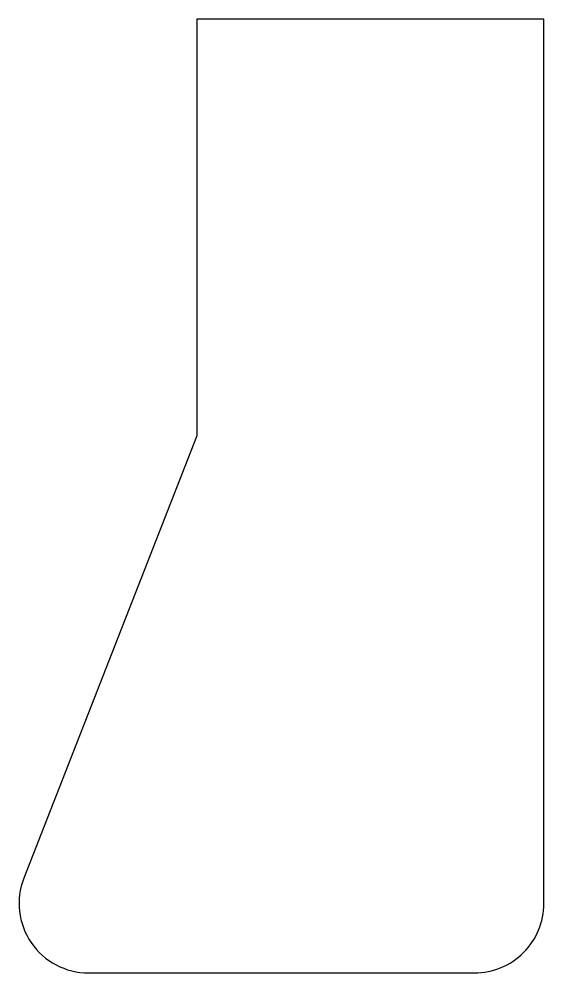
# Model space of a CAD drawing. Header units: millimetres. Extents: x -5.1 to 10, y -27.5 to 0.
import ezdxf

# ---------------------------------------------------------------- set-up
doc = ezdxf.new("R2010")
doc.units = ezdxf.units.MM

msp = doc.modelspace()

# ---------------------------------------------------------------- linework, layer by layer
msp.add_lwpolyline([(-4.981, -24.745, 0.528052), (-3.118, -27.473), (8, -27.473, 0.414214), (10, -25.473), (10, 0), (0, 0), (0, -12)], format="xyb", close=True)

doc.saveas('drawing.dxf')
